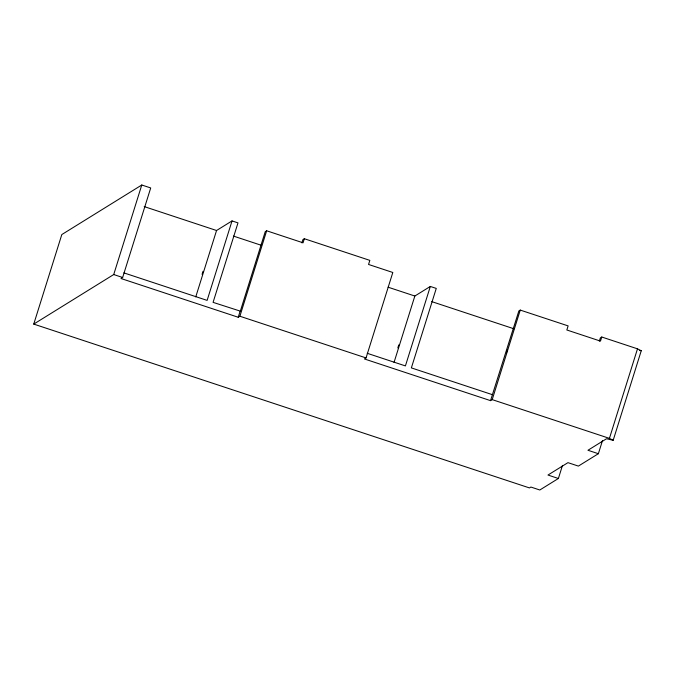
<?xml version="1.0" encoding="UTF-8"?>
<svg xmlns="http://www.w3.org/2000/svg" width="675" height="675" viewBox="0 0 675 675"><rect width="100%" height="100%" fill="white"/><g stroke="black" fill="none" stroke-linecap="round" stroke-linejoin="round"><path stroke-width="1.01" d="M562.486 465.413L558.385 478.491L539.814 489.999L530.879 487.046L529.462 487.924L33.75 324.093L61.813 234.562L141.775 185.001L150.711 187.954L122.648 277.493L121.002 278.513L238.224 317.258L239.878 316.238L266.659 230.782L303.058 242.814L304.332 238.722L369.832 260.373L368.558 264.457L392.816 272.481L366.044 357.927L364.39 358.948L490.548 400.646L492.202 399.625L520.265 310.087L568.122 325.898L566.84 329.991L600.48 341.111L601.763 337.019L637.495 348.832L641.25 350.747L613.187 440.277L606.53 438.75L587.95 450.267L598.371 453.71L602.471 440.632M33.75 324.093L113.721 274.539L141.775 185.001M202.061 274.345L203.006 271.325M195.75 296.899L216.557 230.504L232.031 220.911L237.988 222.877L213.081 302.358L240.334 311.141L265.241 231.66L266.659 230.782M232.031 220.911L207.124 300.392L123.863 272.869M238.224 317.258L240.097 311.285M301.894 242.873L302.923 239.6L304.332 238.722M397.82 347.929L398.765 344.908M394.031 362.433L414.847 296.03L430.321 286.445L436.269 288.411L411.362 367.892L492.421 394.681L518.847 310.964L520.265 310.087M430.321 286.445L405.413 365.918L367.242 353.303M490.548 400.646L492.421 394.681M506.419 352.941L507.364 349.928M599.324 341.17L600.353 337.897L601.763 337.019M613.187 440.277L609.432 438.37L637.495 348.832M598.371 453.71L578.382 466.096L567.962 462.653L547.965 475.04L558.385 478.491M639.529 350.401L641.25 350.747M144.197 206.584L216.557 230.504M233.415 236.073L261.174 245.244M388.074 287.187L414.847 296.03M431.705 301.607L513.987 328.801M113.721 274.539L122.648 277.493M239.878 316.238L366.044 357.927M492.202 399.625L609.432 438.37"/></g></svg>
